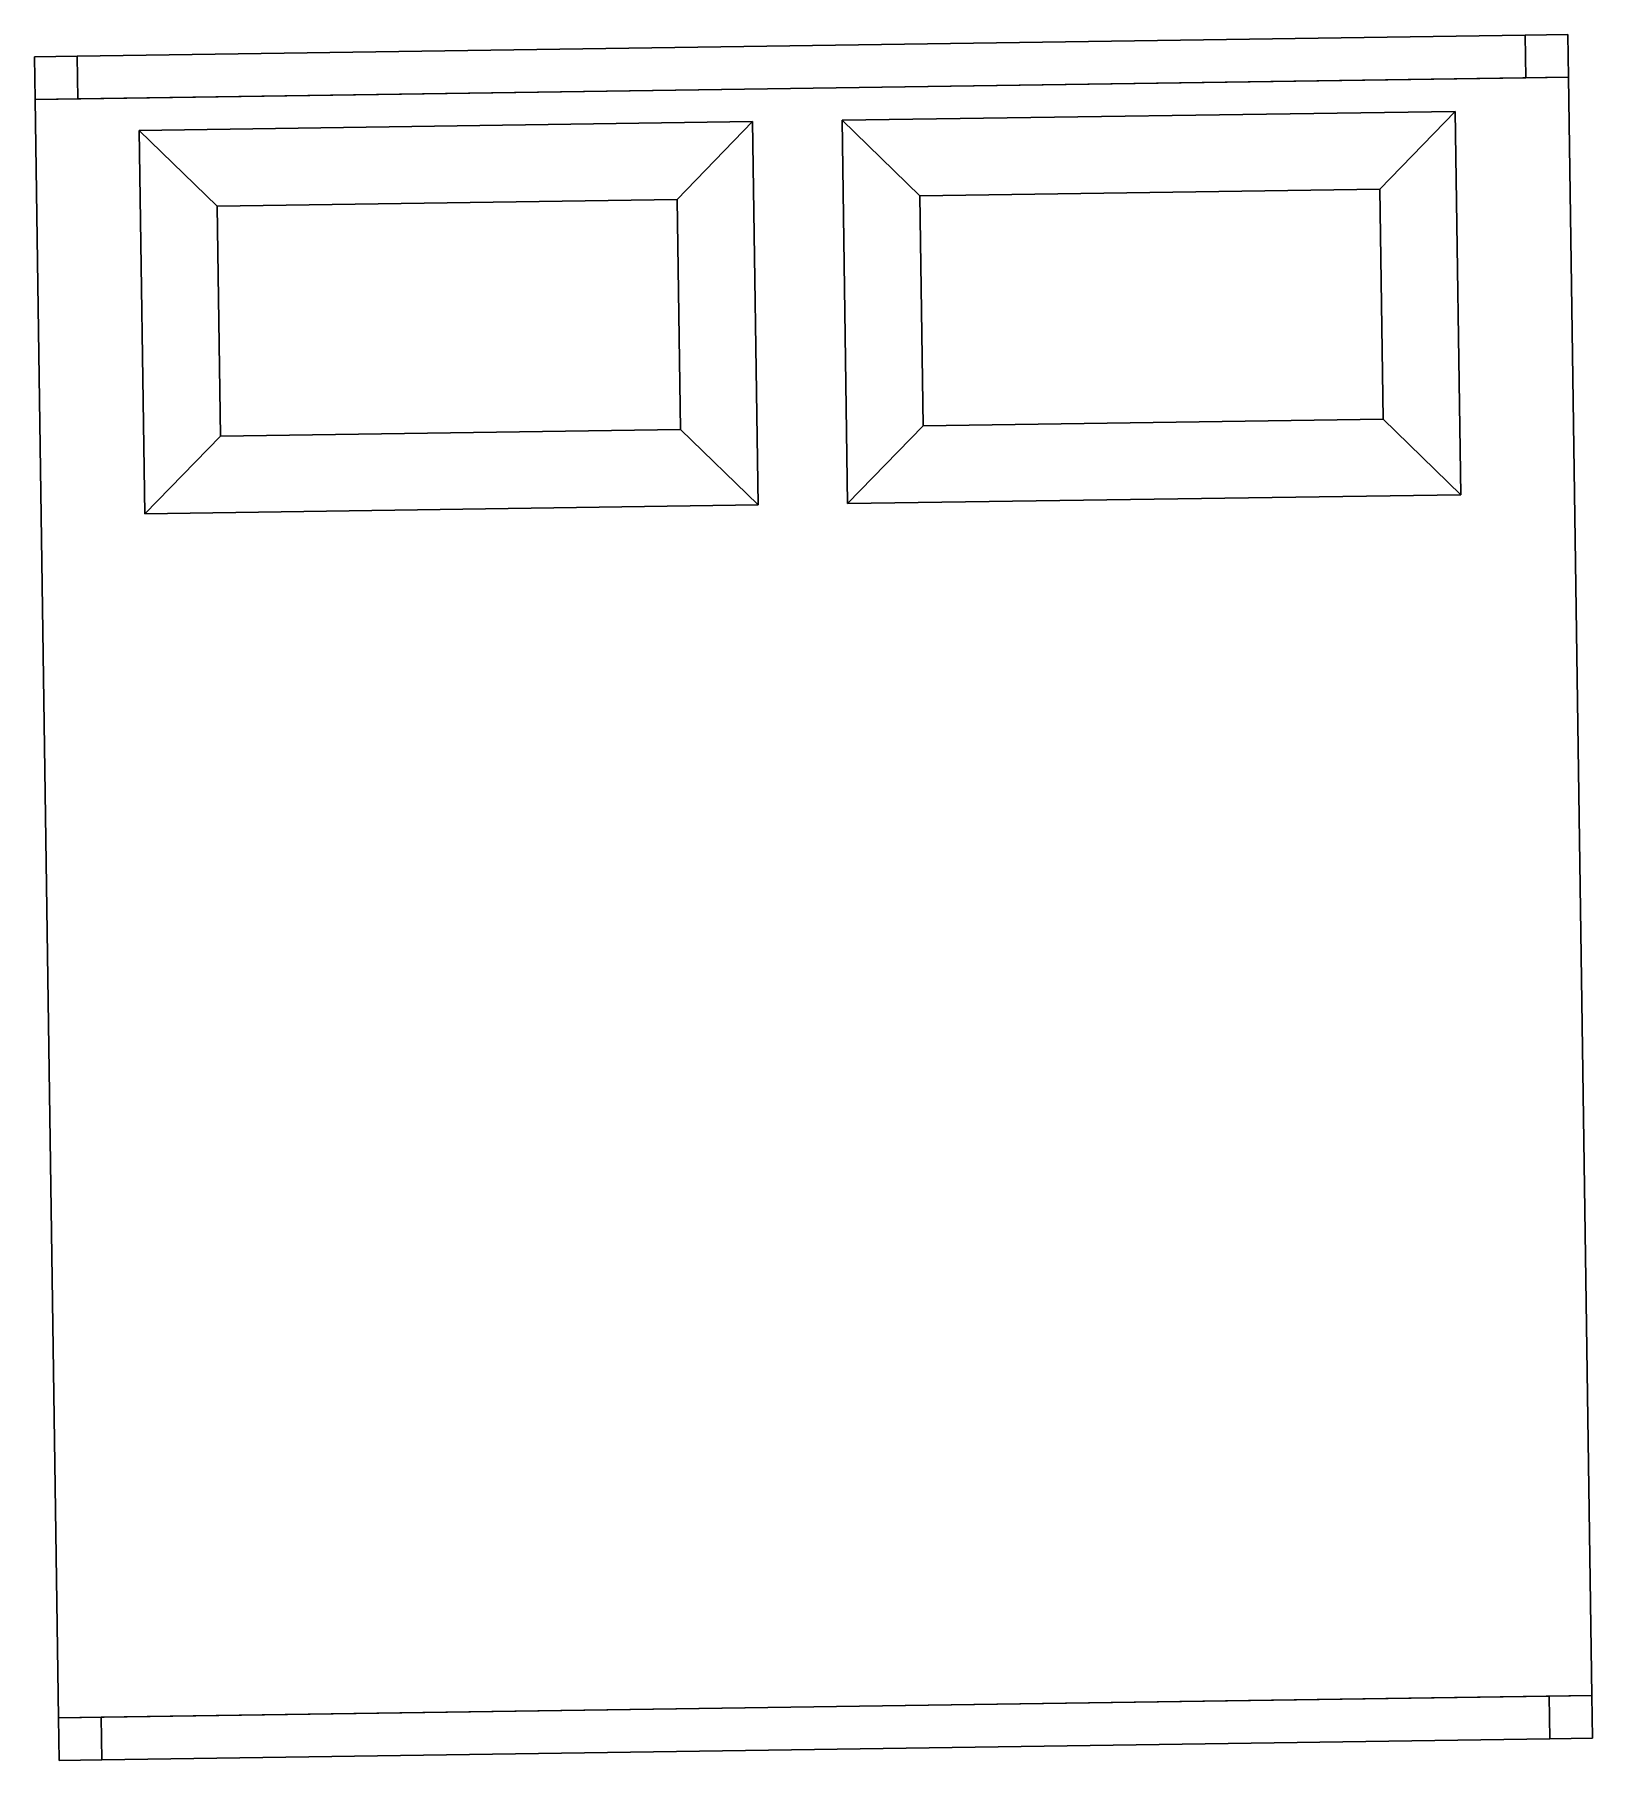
# Model space of a CAD drawing. Header units: feet. Extents: x 1888 to 2477, y 2252 to 2616.
# Drawn here: x 2409.7 to 2472.2, y 2546.4 to 2615.7 of the extents above; entities that cross this region are included whole.
import ezdxf

# ---------------------------------------------------------------- set-up
doc = ezdxf.new("R2010")
doc.units = ezdxf.units.FT

msp = doc.modelspace()

# ---------------------------------------------------------------- linework, layer by layer
at = {"color": 0, "linetype": 'ByBlock', "lineweight": -2}
for points in [[(2410.645, 2548.112, 20.509), (2472.164, 2549.004, 20.509), (2471.222, 2613.941, 20.509), (2409.703, 2613.049, 20.509)], [(2471.222, 2613.941, 10.254), (2409.703, 2613.049, 10.254), (2409.703, 2613.049, 20.509), (2471.222, 2613.941, 20.509)], [(2472.164, 2549.004, 10.254), (2471.222, 2613.941, 10.254), (2471.222, 2613.941, 20.509), (2472.164, 2549.004, 20.509)], [(2409.703, 2613.049, 10.254), (2410.645, 2548.112, 10.254), (2410.645, 2548.112, 20.509), (2409.703, 2613.049, 20.509)], [(2413.882, 2611.799, 22.047), (2417.003, 2608.768, 23.585), (2435.459, 2609.035, 23.585), (2438.49, 2612.156, 22.047)], [(2417.003, 2608.768, 20.509), (2413.882, 2611.799, 22.047), (2438.49, 2612.156, 22.047), (2435.459, 2609.035, 20.509)], [(2438.49, 2612.156, 22.047), (2435.459, 2609.035, 23.585), (2435.592, 2599.807, 23.585), (2438.713, 2596.776, 22.047)], [(2438.49, 2612.156, 22.047), (2438.713, 2596.776, 22.047), (2435.592, 2599.807, 20.509), (2435.459, 2609.035, 20.509)], [(2445.199, 2609.177, 20.509), (2442.079, 2612.208, 22.047), (2466.686, 2612.565, 22.047), (2463.655, 2609.444, 20.509)], [(2442.079, 2612.208, 22.047), (2445.199, 2609.177, 23.585), (2463.655, 2609.444, 23.585), (2466.686, 2612.565, 22.047)], [(2445.199, 2609.177, 20.509), (2445.333, 2599.949, 20.509), (2442.302, 2596.828, 22.047), (2442.079, 2612.208, 22.047)], [(2445.333, 2599.949, 23.585), (2445.199, 2609.177, 23.585), (2442.079, 2612.208, 22.047), (2442.302, 2596.828, 22.047)], [(2466.686, 2612.565, 22.047), (2466.909, 2597.185, 22.047), (2463.789, 2600.217, 20.509), (2463.655, 2609.444, 20.509)], [(2466.686, 2612.565, 22.047), (2463.655, 2609.444, 23.585), (2463.789, 2600.217, 23.585), (2466.909, 2597.185, 22.047)], [(2417.137, 2599.54, 23.585), (2417.003, 2608.768, 23.585), (2413.882, 2611.799, 22.047), (2414.105, 2596.419, 22.047)], [(2417.003, 2608.768, 20.509), (2417.137, 2599.54, 20.509), (2414.105, 2596.419, 22.047), (2413.882, 2611.799, 22.047)], [(2463.655, 2609.444, 20.509), (2463.789, 2600.217, 20.509), (2445.333, 2599.949, 20.509), (2445.199, 2609.177, 20.509)], [(2463.655, 2609.444, 23.585), (2445.199, 2609.177, 23.585), (2445.333, 2599.949, 23.585), (2463.789, 2600.217, 23.585)], [(2435.459, 2609.035, 23.585), (2417.003, 2608.768, 23.585), (2417.137, 2599.54, 23.585), (2435.592, 2599.807, 23.585)], [(2435.459, 2609.035, 20.509), (2435.592, 2599.807, 20.509), (2417.137, 2599.54, 20.509), (2417.003, 2608.768, 20.509)], [(2438.713, 2596.776, 22.047), (2435.592, 2599.807, 23.585), (2417.137, 2599.54, 23.585), (2414.105, 2596.419, 22.047)], [(2414.105, 2596.419, 22.047), (2417.137, 2599.54, 20.509), (2435.592, 2599.807, 20.509), (2438.713, 2596.776, 22.047)], [(2442.302, 2596.828, 22.047), (2445.333, 2599.949, 20.509), (2463.789, 2600.217, 20.509), (2466.909, 2597.185, 22.047)], [(2466.909, 2597.185, 22.047), (2463.789, 2600.217, 23.585), (2445.333, 2599.949, 23.585), (2442.302, 2596.828, 22.047)], [(2410.645, 2548.112, 10.254), (2472.164, 2549.004, 10.254), (2472.164, 2549.004, 20.509), (2410.645, 2548.112, 20.509)]]:
    msp.add_3dface(points, dxfattribs=at)

# ---------------------------------------------------------------- meshes
mesh = msp.add_polyface(dxfattribs=at)
corners = [(2469.513, 2613.917, 10.254), (2411.412, 2613.074, 10.254), (2411.387, 2614.782, 10.254), (2469.489, 2615.625, 10.254), (2469.513, 2613.917, 32.472), (2411.412, 2613.074, 32.472), (2411.387, 2614.782, 32.472), (2469.489, 2615.625, 32.472)]
mesh.append_faces([[corners[k] for k in face] for face in [(4, 7, 6, 5), (7, 3, 2, 6), (3, 0, 1, 2), (0, 4, 5, 1), (4, 0, 3, 7), (6, 2, 1, 5)]], dxfattribs={"color": 0})
mesh = msp.add_polyface(dxfattribs=at)
corners = [(2471.222, 2613.941), (2469.513, 2613.917), (2469.489, 2615.625), (2471.198, 2615.65), (2471.222, 2613.941, 35.89), (2469.513, 2613.917, 35.89), (2469.489, 2615.625, 35.89), (2471.198, 2615.65, 35.89)]
mesh.append_faces([[corners[k] for k in face] for face in [(4, 7, 6, 5), (7, 3, 2, 6), (3, 0, 1, 2), (0, 4, 5, 1), (4, 0, 3, 7), (6, 2, 1, 5)]], dxfattribs={"color": 0})
mesh = msp.add_polyface(dxfattribs=at)
corners = [(2411.412, 2613.074), (2409.703, 2613.049), (2409.678, 2614.758), (2411.387, 2614.782), (2411.412, 2613.074, 35.89), (2409.703, 2613.049, 35.89), (2409.678, 2614.758, 35.89), (2411.387, 2614.782, 35.89)]
mesh.append_faces([[corners[k] for k in face] for face in [(4, 7, 6, 5), (7, 3, 2, 6), (3, 0, 1, 2), (0, 4, 5, 1), (4, 0, 3, 7), (6, 2, 1, 5)]], dxfattribs={"color": 0})
mesh = msp.add_polyface(dxfattribs=at)
corners = [(2472.189, 2547.295), (2470.48, 2547.271), (2470.456, 2548.979), (2472.164, 2549.004), (2472.189, 2547.295, 22.218), (2470.48, 2547.271, 22.218), (2470.456, 2548.979, 22.218), (2472.164, 2549.004, 22.218)]
mesh.append_faces([[corners[k] for k in face] for face in [(4, 7, 6, 5), (7, 3, 2, 6), (3, 0, 1, 2), (0, 4, 5, 1), (4, 0, 3, 7), (6, 2, 1, 5)]], dxfattribs={"color": 0})
mesh = msp.add_polyface(dxfattribs=at)
corners = [(2470.48, 2547.271, 10.254), (2412.379, 2546.428, 10.254), (2412.354, 2548.136, 10.254), (2470.456, 2548.979, 10.254), (2470.48, 2547.271, 20.509), (2412.379, 2546.428, 20.509), (2412.354, 2548.136, 20.509), (2470.456, 2548.979, 20.509)]
mesh.append_faces([[corners[k] for k in face] for face in [(4, 7, 6, 5), (7, 3, 2, 6), (3, 0, 1, 2), (0, 4, 5, 1), (4, 0, 3, 7), (6, 2, 1, 5)]], dxfattribs={"color": 0})
mesh = msp.add_polyface(dxfattribs=at)
corners = [(2412.379, 2546.428), (2410.67, 2546.403), (2410.645, 2548.112), (2412.354, 2548.136), (2412.379, 2546.428, 22.218), (2410.67, 2546.403, 22.218), (2410.645, 2548.112, 22.218), (2412.354, 2548.136, 22.218)]
mesh.append_faces([[corners[k] for k in face] for face in [(4, 7, 6, 5), (7, 3, 2, 6), (3, 0, 1, 2), (0, 4, 5, 1), (4, 0, 3, 7), (6, 2, 1, 5)]], dxfattribs={"color": 0})

doc.saveas('drawing.dxf')
